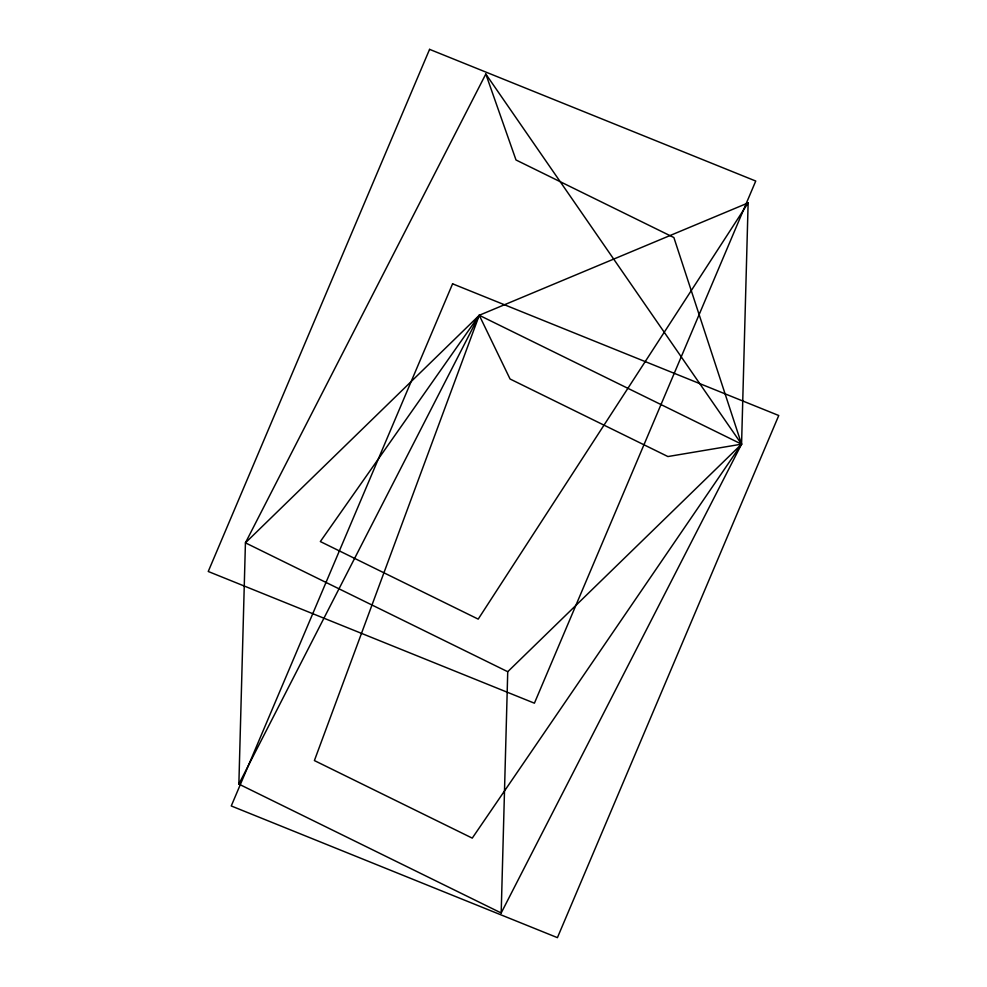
<?xml version="1.0" encoding="UTF-8"?>
<svg xmlns="http://www.w3.org/2000/svg" width="987" height="987" viewBox="0 0 987 987"><rect width="100%" height="100%" fill="white"/><g stroke="black" fill="none" stroke-linecap="round" stroke-linejoin="round"><path stroke-width="1.48" d="M238.866 784.097L245.43 542.838L485.814 74.025L741.57 444.162L501.186 912.975L238.866 784.097L479.263 315.285L748.134 202.903L741.57 444.162L472.255 838.123L314.397 760.57L479.263 315.285L741.57 444.162L507.737 671.715L501.186 912.975M748.134 202.903L478.202 619.12L320.343 541.555L479.263 315.285L510.057 378.996L667.915 456.549L741.57 444.162L673.874 237.534L516.004 159.98L485.814 74.025M479.263 315.285L245.43 542.838L507.737 671.715M429.579 49.35L208.245 571.485L534.411 703.188L755.746 181.04L429.579 49.35M452.589 283.812L231.254 805.96L557.421 937.65L778.755 415.515L452.589 283.812"/></g></svg>
